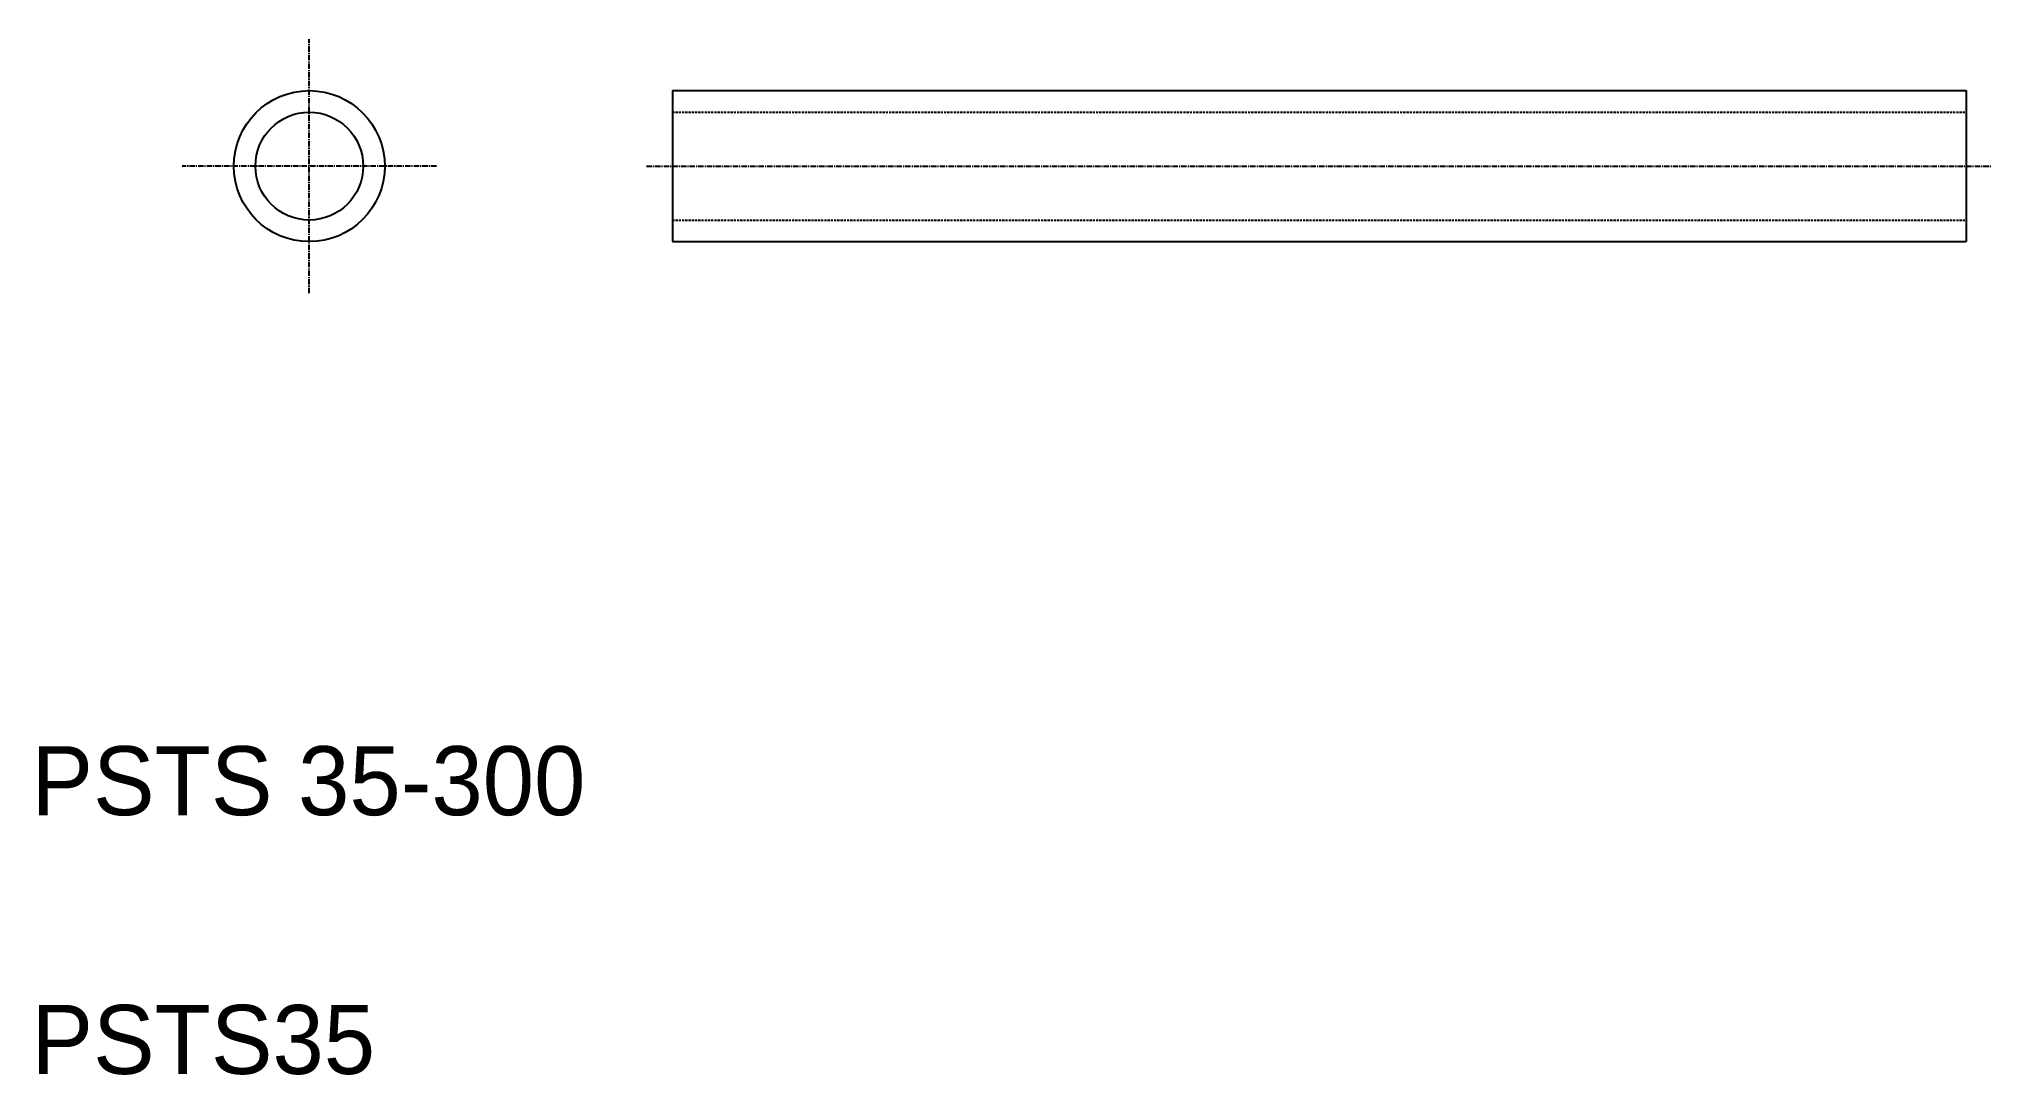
# Model space of a CAD drawing. Extents: x 42 to 495, y 40 to 280.
import ezdxf

# ---------------------------------------------------------------- set-up
doc = ezdxf.new("R2010")
doc.units = 0
doc.linetypes.add('CENTER', pattern=[2, 1.25, -0.25, 0.25, -0.25])
doc.linetypes.add('DASHED', pattern=[0.75, 0.5, -0.25])
doc.layers.get('0').update_dxf_attribs({"linetype": 'CONTINUOUS'})
doc.layers.add('CENTER', color=1, linetype='CENTER')

msp = doc.modelspace()

# ---------------------------------------------------------------- linework, layer by layer
at = {"color": 7, "linetype": 'CONTINUOUS'}
for p, q in [((188.61, 268), (488.61, 268)), ((188.61, 268), (188.61, 233)), ((488.61, 268), (488.61, 233)), ((188.61, 233), (488.61, 233))]:
    msp.add_line(p, q, dxfattribs=at)
at = {"color": 3, "linetype": 'DASHED'}
for p, q in [((188.61, 263), (488.61, 263)), ((188.61, 238), (488.61, 238))]:
    msp.add_line(p, q, dxfattribs=at)
for p, q in [((488.61, 259.25), (488.61, 259.25)), ((488.61, 250.5), (488.61, 250.5))]:
    msp.add_line(p, q)
at = {"color": 7, "linetype": 'CONTINUOUS'}
for radius in [17.5, 12.5]:
    msp.add_circle((104.42, 250.5), radius, dxfattribs=at)
at = {"layer": 'CENTER', "color": 1, "linetype": 'CENTER'}
for p, q in [((104.42, 221.04), (104.42, 279.96)), ((133.88, 250.5), (74.96, 250.5)), ((182.61, 250.5), (494.61, 250.5))]:
    msp.add_line(p, q, dxfattribs=at)

# ---------------------------------------------------------------- texts
at = {"color": 7, "linetype": 'CONTINUOUS'}
for s, p in [('PSTS 35-300', (40, 100)), ('PSTS35', (40, 40))]:
    msp.add_text(s, height=16, dxfattribs=at).set_placement(p)

doc.saveas('drawing.dxf')
